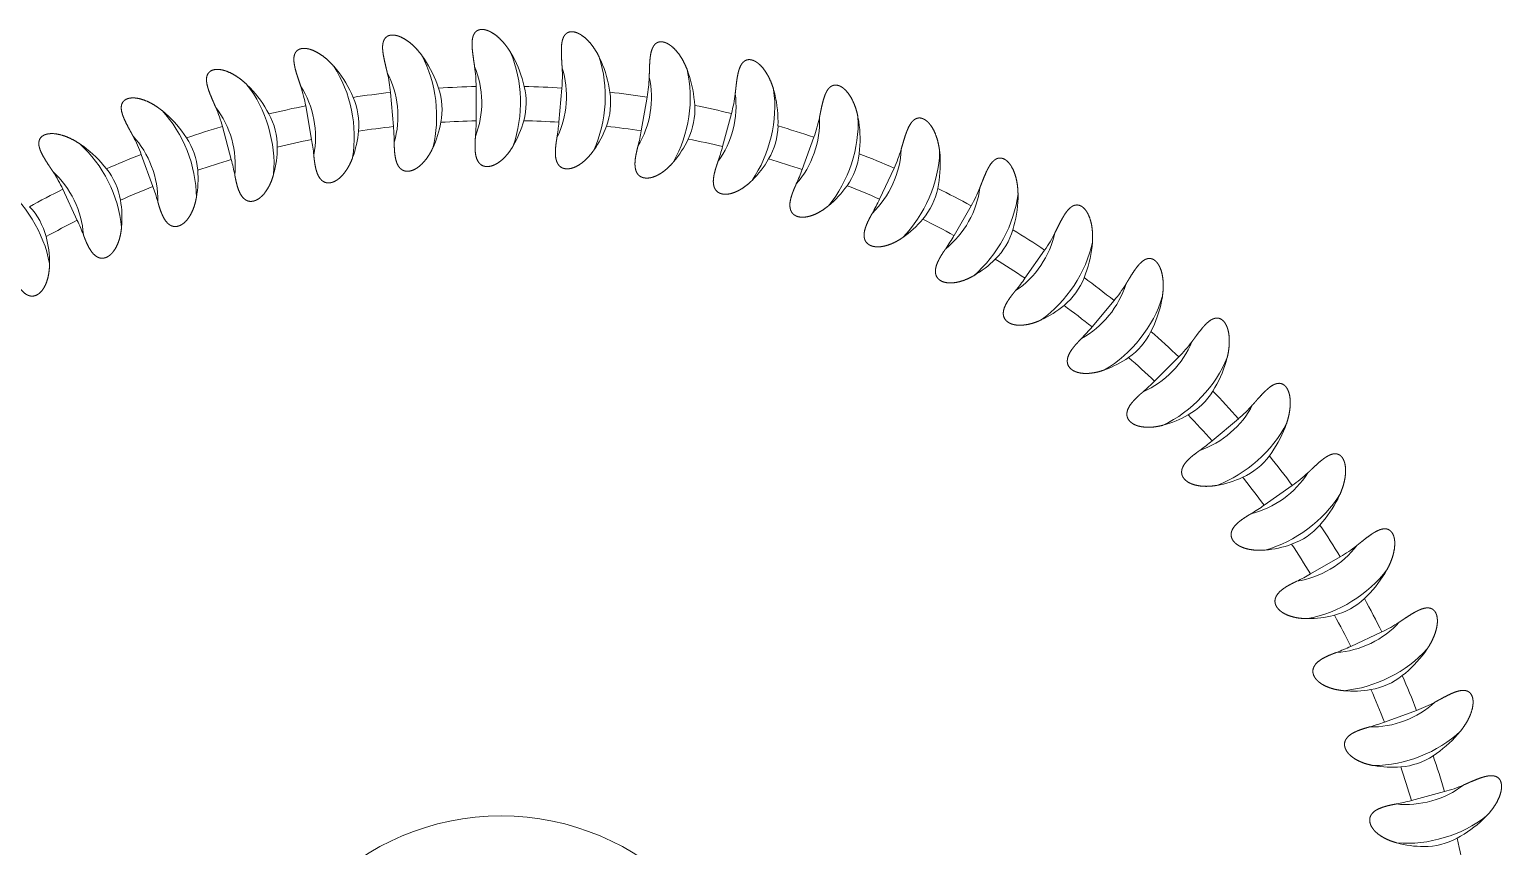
# Model space of a CAD drawing. Extents: x 89 to 469, y -40 to 440.
# Drawn here: x 425.1 to 468.09, y 223.29 to 247.13 of the extents above; entities that cross this region are included whole.
import ezdxf

# ---------------------------------------------------------------- set-up
doc = ezdxf.new("R2010")
doc.units = 0
doc.header["$LTSCALE"] = 7
doc.header["$MEASUREMENT"] = 0
doc.layers.add('8', color=252, linetype='CONTINUOUS', lineweight=15)

msp = doc.modelspace()

# ---------------------------------------------------------------- linework, layer by layer
at = {"layer": '8', "ltscale": 0.003192}
for p, q in [((436.562, 246.373), (436.635, 246.268)), ((439.152, 246.462), (439.216, 246.351)), ((441.74, 246.324), (441.794, 246.209)), ((433.989, 246.058), (434.071, 245.961)), ((444.306, 245.962), (444.35, 245.842)), ((431.454, 245.521), (431.544, 245.431)), ((446.831, 245.378), (446.864, 245.254)), ((428.975, 244.765), (429.073, 244.683)), ((449.295, 244.576), (449.317, 244.45)), ((426.572, 243.796), (426.677, 243.722)), ((451.68, 243.561), (451.691, 243.434)), ((453.967, 242.343), (453.967, 242.216)), ((456.14, 240.931), (456.129, 240.804)), ((458.181, 239.334), (458.159, 239.208)), ((460.075, 237.565), (460.042, 237.442)), ((461.808, 235.638), (461.765, 235.518)), ((463.367, 233.568), (463.313, 233.452)), ((464.739, 231.369), (464.675, 231.259)), ((465.914, 229.059), (465.841, 228.955)), ((466.883, 226.656), (466.801, 226.558)), ((467.64, 224.177), (467.549, 224.087))]:
    msp.add_line(p, q, dxfattribs=at)
at = {"layer": '8', "ltscale": 0.025008}
for p, q in [((438.144, 245.469), (438.144, 244.469)), ((435.644, 245.296), (435.731, 244.3)), ((440.649, 245.424), (440.562, 244.427)), ((443.141, 245.16), (442.967, 244.175)), ((433.169, 244.906), (433.342, 243.921)), ((445.6, 244.68), (445.341, 243.714)), ((430.737, 244.302), (430.996, 243.335)), ((448.008, 243.988), (447.666, 243.048)), ((428.367, 243.487), (428.709, 242.547)), ((450.347, 243.088), (449.924, 242.182)), ((426.078, 242.47), (426.5, 241.563)), ((452.598, 241.988), (452.098, 241.122)), ((454.745, 240.696), (454.171, 239.877)), ((456.771, 239.222), (456.128, 238.456)), ((458.661, 237.577), (457.953, 236.869)), ((460.4, 235.773), (459.634, 235.13)), ((461.975, 233.825), (461.156, 233.251)), ((463.375, 231.746), (462.509, 231.246)), ((464.588, 229.554), (463.682, 229.131)), ((465.606, 227.264), (464.666, 226.922)), ((466.42, 224.894), (465.454, 224.635))]:
    msp.add_line(p, q, dxfattribs=at)
at = {"layer": '8', "ltscale": 0.00059705}
msp.add_line((463.206, 230.042), (463.183, 230.036), dxfattribs=at)
at = {"layer": '8'}
msp.add_circle((438.875, 216.757), 7.429, dxfattribs=at)
for centre, radius, start, end in [((436.11, 244.668), 3.533, 13.1259, 28.4507), ((431.305, 243.764), 3.533, 23.1259, 38.4507), ((431.679, 244.95), 3.98, 4.9912, 13.3884), ((433.688, 244.321), 3.533, 18.1259, 33.4507), ((434.164, 245.47), 3.98, 359.9912, 8.3884), ((436.684, 245.771), 3.98, 354.9912, 3.3884), ((438.553, 244.803), 3.533, 8.1259, 23.4507), ((428.98, 243.002), 3.533, 28.1259, 43.4507), ((429.249, 244.215), 3.98, 9.9912, 18.3884), ((438.875, 216.757), 28.722, 91.4591, 93.6519), ((437.599, 245.001), 2.007, 344.6676, 13.5184), ((438.875, 216.757), 28.722, 86.4591, 88.6519), ((439.221, 245.852), 3.98, 349.9912, 358.3884), ((440.999, 244.724), 3.533, 3.1259, 18.4507), ((438.875, 216.757), 28.722, 96.4591, 98.6519), ((432.714, 244.351), 2.007, 354.6635, 23.5216), ((435.143, 244.783), 2.007, 349.6642, 18.5211), ((440.066, 245.005), 2.007, 339.6655, 8.5201), ((438.875, 216.757), 28.722, 81.4591, 83.6519), ((441.756, 245.711), 3.98, 344.9912, 353.3884), ((443.428, 244.433), 3.533, 358.1259, 13.4507), ((426.73, 242.039), 3.533, 33.1259, 48.4507), ((426.893, 243.272), 3.98, 14.9912, 23.3884), ((438.875, 216.757), 28.722, 101.4591, 103.6519), ((430.333, 243.709), 2.007, 359.6638, 28.5219), ((442.524, 244.794), 2.007, 334.6648, 3.5207), ((438.875, 216.757), 28.722, 76.4591, 78.6519), ((438.875, 216.757), 28.722, 106.4591, 108.6519), ((431.709, 244.434), 3.015, 339.784, 354.8733), ((438.875, 216.757), 27.722, 96.5118, 98.6359), ((429.731, 243.775), 6.023, 0.664, 4.9975), ((434.149, 244.953), 3.015, 334.784, 349.8733), ((438.875, 216.757), 27.722, 91.5118, 93.6359), ((432.121, 244.469), 6.023, 355.664, 359.9975), ((436.624, 245.257), 3.015, 329.784, 344.8733), ((438.875, 216.757), 27.722, 86.5118, 88.6359), ((434.562, 244.952), 6.023, 350.664, 354.9975), ((439.117, 245.345), 3.015, 324.784, 339.8733), ((438.875, 216.757), 27.722, 81.5118, 83.6359), ((437.036, 245.221), 6.023, 345.664, 349.9975), ((444.953, 244.369), 2.007, 329.6638, 358.5219), ((438.875, 216.757), 28.722, 71.4591, 73.6519), ((444.268, 245.35), 3.98, 339.9912, 348.3884), ((445.823, 243.931), 3.533, 353.1259, 8.4507), ((424.573, 240.885), 3.533, 38.1259, 53.4507), ((424.627, 242.127), 3.98, 19.9912, 28.3884), ((428.016, 242.862), 2.007, 4.6638, 33.5219), ((438.875, 216.757), 27.722, 101.5118, 103.6359), ((427.411, 242.875), 6.023, 5.664, 9.9975), ((441.608, 245.215), 3.015, 319.784, 334.8733), ((438.875, 216.757), 27.722, 76.5118, 78.6359), ((439.523, 245.273), 6.023, 340.664, 344.9975), ((438.875, 216.757), 28.722, 111.4591, 113.6519), ((438.875, 216.757), 27.722, 106.5118, 108.6359), ((425.178, 241.777), 6.023, 10.664, 14.9975), ((429.324, 243.704), 3.015, 344.784, 359.8733), ((444.078, 244.869), 3.015, 314.784, 329.8733), ((438.875, 216.757), 27.722, 71.5118, 73.6359), ((447.337, 243.734), 2.007, 324.6638, 353.5219), ((438.875, 216.757), 28.722, 66.4591, 68.6519), ((446.74, 244.771), 3.98, 334.9912, 343.3884), ((448.165, 243.222), 3.533, 348.1259, 3.4507), ((422.47, 240.789), 3.98, 24.9912, 33.3884), ((425.782, 241.816), 2.007, 9.6638, 38.5219), ((427.012, 242.769), 3.015, 349.784, 4.8733), ((442.006, 245.108), 6.023, 335.664, 339.9975), ((438.875, 216.757), 28.722, 116.4591, 118.6519), ((438.875, 216.757), 27.722, 111.5118, 113.6359), ((423.05, 240.488), 6.023, 15.664, 19.9975), ((446.508, 244.308), 3.015, 309.784, 324.8733), ((438.875, 216.757), 27.722, 66.5118, 68.6359), ((449.656, 242.894), 2.007, 319.6638, 348.5219), ((438.875, 216.757), 28.722, 61.4591, 63.6519), ((449.151, 243.979), 3.98, 329.9912, 338.3884), ((424.79, 241.636), 3.015, 354.784, 9.8733), ((444.465, 244.727), 6.023, 330.664, 334.9975), ((450.436, 242.311), 3.533, 343.1259, 358.4507), ((423.648, 240.58), 2.007, 14.6638, 43.5219), ((438.875, 216.757), 27.722, 116.5118, 118.6359), ((421.042, 239.018), 6.023, 20.664, 24.9975), ((448.88, 243.538), 3.015, 304.784, 319.8733), ((438.875, 216.757), 27.722, 61.5118, 63.6359), ((451.893, 241.855), 2.007, 314.6638, 343.5219), ((438.875, 216.757), 28.722, 56.4591, 58.6519), ((451.485, 242.979), 3.98, 324.9912, 333.3884), ((422.675, 240.314), 3.015, 359.784, 14.8733), ((446.882, 244.133), 6.023, 325.664, 329.9975), ((452.62, 241.206), 3.533, 338.1259, 353.4507), ((451.176, 242.564), 3.015, 299.784, 314.8733), ((438.875, 216.757), 27.722, 56.5118, 58.6359), ((449.237, 243.331), 6.023, 320.664, 324.9975), ((454.031, 240.625), 2.007, 309.6638, 338.5219), ((438.875, 216.757), 28.722, 51.4591, 53.6519), ((453.722, 241.781), 3.98, 319.9912, 328.3884), ((453.379, 241.394), 3.015, 294.784, 309.8733), ((438.875, 216.757), 27.722, 51.5118, 53.6359), ((454.698, 239.915), 3.533, 333.1259, 348.4507), ((451.514, 242.327), 6.023, 315.664, 319.9975), ((456.053, 239.213), 2.007, 304.6638, 333.5219), ((438.875, 216.757), 28.722, 46.4591, 48.6519), ((455.847, 240.391), 3.98, 314.9912, 323.3884), ((455.471, 240.036), 3.015, 289.784, 304.8733), ((438.875, 216.757), 27.722, 46.5118, 48.6359), ((456.656, 238.448), 3.533, 328.1259, 343.4507), ((453.695, 241.128), 6.023, 310.664, 314.9975), ((457.945, 237.63), 2.007, 299.6638, 328.5219), ((438.875, 216.757), 28.722, 41.4591, 43.6519), ((457.842, 238.822), 3.98, 309.9912, 318.3884), ((457.437, 238.501), 3.015, 284.784, 299.8733), ((438.875, 216.757), 27.722, 41.5118, 43.6359), ((455.762, 239.744), 6.023, 305.664, 309.9975), ((458.479, 236.816), 3.533, 323.1259, 338.4507), ((459.692, 235.889), 2.007, 294.6638, 323.5219), ((438.875, 216.757), 28.722, 36.4591, 38.6519), ((459.261, 236.801), 3.015, 279.784, 294.8733), ((438.875, 216.757), 27.722, 36.5118, 38.6359), ((459.693, 237.085), 3.98, 304.9912, 313.3884), ((460.153, 235.031), 3.533, 318.1259, 333.4507), ((457.702, 238.185), 6.023, 300.664, 304.9975), ((461.28, 234.002), 2.007, 289.6638, 318.5219), ((438.875, 216.757), 28.722, 31.4591, 33.6519), ((460.931, 234.948), 3.015, 274.784, 289.8733), ((438.875, 216.757), 27.722, 31.5118, 33.6359), ((461.386, 235.193), 3.98, 299.9912, 308.3884), ((459.498, 236.462), 6.023, 295.664, 299.9975), ((461.665, 233.107), 3.533, 313.1259, 328.4507), ((462.698, 231.983), 2.007, 284.6638, 313.5219), ((438.875, 216.757), 28.722, 26.4591, 28.6519), ((462.432, 232.954), 3.013, 269.78, 284.426), ((438.875, 216.757), 27.722, 26.5118, 28.6359), ((462.907, 233.161), 3.98, 294.9912, 303.3884), ((461.137, 234.59), 6.023, 290.664, 294.9975), ((463.003, 231.058), 3.533, 308.1259, 323.4507), ((463.935, 229.849), 2.007, 279.6638, 308.5219), ((438.875, 216.757), 28.722, 21.4591, 23.6519), ((463.754, 230.841), 3.015, 264.784, 279.8733), ((438.875, 216.757), 27.722, 21.5118, 23.6359), ((464.245, 231.004), 3.98, 289.9912, 298.3884), ((462.606, 232.582), 6.023, 285.664, 289.9975), ((464.158, 228.901), 3.533, 303.1259, 318.4507), ((464.98, 227.615), 2.007, 274.6638, 303.5219), ((438.875, 216.757), 28.722, 16.4591, 18.6519), ((464.887, 228.619), 3.015, 259.784, 274.8733), ((438.875, 216.757), 27.722, 16.5118, 18.6359), ((465.39, 228.739), 3.98, 284.9912, 293.3884), ((463.895, 230.453), 6.023, 280.664, 284.9975), ((465.12, 226.651), 3.533, 298.1259, 313.4507), ((465.827, 225.299), 2.007, 269.6638, 298.5219), ((438.875, 216.757), 28.722, 11.4591, 13.6519), ((465.822, 226.307), 3.015, 254.784, 269.8733)]:
    msp.add_arc(centre, radius, start, end, dxfattribs=at)
at = {"layer": '8', "extrusion": (0, 0, -1)}
for centre, major_axis, start_param, end_param in [((434.994, 244.77), (-0.245, 2.804), 1.025464, 2.035404), ((437.45, 245.002), (0, 2.815), 1.025464, 2.035404), ((439.917, 245.018), (0.245, 2.804), 1.025464, 2.035404), ((432.567, 244.325), (-0.489, 2.772), 1.025464, 2.035404), ((434.43, 244.721), (-0.176, 2.007), 1.023289, 2.0831), ((436.884, 245.002), (0, 2.015), 1.023289, 2.0831), ((439.354, 245.068), (0.176, 2.007), 1.023289, 2.0831), ((442.376, 244.82), (0.489, 2.772), 1.025464, 2.035404), ((430.188, 243.67), (-0.729, 2.719), 1.025464, 2.035404), ((432.01, 244.227), (-0.35, 1.984), 1.023289, 2.0831), ((441.819, 244.918), (0.35, 1.984), 1.023289, 2.0831), ((444.263, 244.554), (0.522, 1.946), 1.023289, 2.0831), ((444.809, 244.408), (0.729, 2.719), 1.025464, 2.035404), ((427.876, 242.811), (-0.963, 2.645), 1.025464, 2.035404), ((429.642, 243.524), (-0.522, 1.946), 1.023289, 2.0831), ((447.196, 243.785), (0.963, 2.645), 1.025464, 2.035404), ((446.665, 243.979), (0.689, 1.893), 1.023289, 2.0831), ((425.647, 241.753), (-1.19, 2.551), 1.025464, 2.035404), ((427.344, 242.617), (-0.689, 1.893), 1.023289, 2.0831), ((449.008, 243.196), (0.852, 1.826), 1.023289, 2.0831), ((449.52, 242.957), (1.19, 2.551), 1.025464, 2.035404), ((425.134, 241.514), (-0.852, 1.826), 1.023289, 2.0831), ((423.518, 240.505), (-1.408, 2.438), 1.025464, 2.035404), ((451.274, 242.213), (1.008, 1.745), 1.023289, 2.0831), ((451.763, 241.93), (1.408, 2.438), 1.025464, 2.035404), ((453.445, 241.035), (1.156, 1.651), 1.023289, 2.0831), ((453.908, 240.711), (1.615, 2.306), 1.025464, 2.035404), ((455.506, 239.673), (1.295, 1.544), 1.023289, 2.0831), ((455.939, 239.309), (1.809, 2.156), 1.025464, 2.035404), ((457.44, 238.136), (1.425, 1.425), 1.023289, 2.0831), ((457.84, 237.736), (1.991, 1.991), 1.025464, 2.035404), ((459.232, 236.437), (1.544, 1.295), 1.023289, 2.0831), ((459.596, 236.004), (2.156, 1.809), 1.025464, 2.035404), ((460.87, 234.588), (1.651, 1.156), 1.023289, 2.0831), ((461.195, 234.124), (2.306, 1.615), 1.025464, 2.035404), ((462.341, 232.603), (1.745, 1.008), 1.023289, 2.0831), ((462.623, 232.113), (2.438, 1.408), 1.025464, 2.035404), ((463.632, 230.497), (1.826, 0.852), 1.023289, 2.0831), ((463.871, 229.985), (2.551, 1.19), 1.025464, 2.035404), ((464.736, 228.287), (1.893, 0.689), 1.023289, 2.0831), ((464.929, 227.756), (2.645, 0.963), 1.025464, 2.035404), ((465.642, 225.99), (1.946, 0.522), 1.023289, 2.0831), ((465.789, 225.443), (2.719, 0.729), 1.025464, 2.035404)]:
    msp.add_ellipse(centre, major_axis=major_axis, ratio=0.707107, start_param=start_param, end_param=end_param, dxfattribs=at)
at = {"layer": '8'}
for points, knots in [([(436.562, 246.373), (436.472, 246.496), (436.373, 246.611), (436.265, 246.715), (436.124, 246.826), (435.966, 246.904), (435.943, 246.914), (435.897, 246.933), (435.849, 246.948), (435.824, 246.955), (435.778, 246.965), (435.731, 246.97), (435.709, 246.971), (435.651, 246.969), (435.594, 246.956), (435.562, 246.942), (435.516, 246.911), (435.481, 246.869), (435.47, 246.853), (435.446, 246.81), (435.431, 246.762), (435.424, 246.733), (435.407, 246.616), (435.417, 246.494), (435.43, 246.406), (435.462, 246.245), (435.499, 246.085), (435.517, 246.014), (435.534, 245.943), (435.551, 245.872)], [0, 0, 0, 0, 0, 0, 1.224166, 1.224166, 1.224166, 1.428529, 1.428529, 1.428529, 1.632892, 1.632892, 1.632892, 1.814103, 1.814103, 1.814103, 2.110773, 2.110773, 2.110773, 2.285329, 2.285329, 2.285329, 2.546745, 2.546745, 2.546745, 3.333648, 3.333648, 3.333648, 3.970726, 3.970726, 3.970726, 3.970726, 3.970726, 3.970726]), ([(439.152, 246.462), (439.073, 246.592), (438.984, 246.715), (438.886, 246.828), (438.755, 246.951), (438.605, 247.042), (438.583, 247.055), (438.538, 247.078), (438.492, 247.097), (438.468, 247.106), (438.423, 247.12), (438.376, 247.129), (438.354, 247.132), (438.296, 247.135), (438.239, 247.127), (438.205, 247.116), (438.157, 247.089), (438.118, 247.051), (438.106, 247.035), (438.078, 246.994), (438.059, 246.948), (438.05, 246.92), (438.023, 246.804), (438.022, 246.682), (438.028, 246.594), (438.045, 246.43), (438.068, 246.268), (438.079, 246.195), (438.09, 246.123), (438.101, 246.05)], [0, 0, 0, 0, 0, 0, 1.224166, 1.224166, 1.224166, 1.428529, 1.428529, 1.428529, 1.632892, 1.632892, 1.632892, 1.814103, 1.814103, 1.814103, 2.110773, 2.110773, 2.110773, 2.285329, 2.285329, 2.285329, 2.546745, 2.546745, 2.546745, 3.333648, 3.333648, 3.333648, 3.970726, 3.970726, 3.970726, 3.970726, 3.970726, 3.970726]), ([(441.74, 246.324), (441.673, 246.461), (441.595, 246.592), (441.507, 246.713), (441.387, 246.847), (441.245, 246.951), (441.225, 246.965), (441.182, 246.992), (441.137, 247.015), (441.115, 247.026), (441.071, 247.044), (441.025, 247.057), (441.004, 247.061), (440.946, 247.07), (440.888, 247.066), (440.854, 247.059), (440.803, 247.036), (440.762, 247.001), (440.748, 246.987), (440.717, 246.948), (440.694, 246.904), (440.682, 246.877), (440.645, 246.764), (440.634, 246.642), (440.631, 246.554), (440.634, 246.39), (440.643, 246.226), (440.648, 246.152), (440.653, 246.079), (440.657, 246.006)], [0, 0, 0, 0, 0, 0, 1.224166, 1.224166, 1.224166, 1.428529, 1.428529, 1.428529, 1.632892, 1.632892, 1.632892, 1.814103, 1.814103, 1.814103, 2.110773, 2.110773, 2.110773, 2.285329, 2.285329, 2.285329, 2.546745, 2.546745, 2.546745, 3.333648, 3.333648, 3.333648, 3.970726, 3.970726, 3.970726, 3.970726, 3.970726, 3.970726]), ([(444.306, 245.962), (444.251, 246.104), (444.185, 246.241), (444.108, 246.37), (444, 246.513), (443.868, 246.629), (443.848, 246.645), (443.808, 246.676), (443.766, 246.703), (443.744, 246.716), (443.702, 246.737), (443.658, 246.754), (443.637, 246.761), (443.58, 246.774), (443.522, 246.776), (443.487, 246.771), (443.435, 246.753), (443.39, 246.722), (443.375, 246.709), (443.341, 246.673), (443.314, 246.631), (443.301, 246.605), (443.253, 246.496), (443.232, 246.375), (443.222, 246.288), (443.21, 246.124), (443.205, 245.959), (443.203, 245.886), (443.202, 245.813), (443.2, 245.74)], [0, 0, 0, 0, 0, 0, 1.224166, 1.224166, 1.224166, 1.428529, 1.428529, 1.428529, 1.632892, 1.632892, 1.632892, 1.814103, 1.814103, 1.814103, 2.110773, 2.110773, 2.110773, 2.285329, 2.285329, 2.285329, 2.546745, 2.546745, 2.546745, 3.333648, 3.333648, 3.333648, 3.970726, 3.970726, 3.970726, 3.970726, 3.970726, 3.970726]), ([(433.989, 246.058), (433.889, 246.173), (433.78, 246.279), (433.664, 246.373), (433.514, 246.472), (433.35, 246.535), (433.326, 246.544), (433.278, 246.559), (433.229, 246.57), (433.204, 246.574), (433.157, 246.58), (433.11, 246.581), (433.088, 246.58), (433.03, 246.573), (432.975, 246.555), (432.943, 246.538), (432.9, 246.503), (432.869, 246.459), (432.86, 246.442), (432.84, 246.396), (432.829, 246.348), (432.825, 246.318), (432.818, 246.2), (432.839, 246.079), (432.859, 245.993), (432.904, 245.835), (432.956, 245.679), (432.979, 245.61), (433.003, 245.54), (433.026, 245.471)], [0, 0, 0, 0, 0, 0, 1.224166, 1.224166, 1.224166, 1.428529, 1.428529, 1.428529, 1.632892, 1.632892, 1.632892, 1.814103, 1.814103, 1.814103, 2.110773, 2.110773, 2.110773, 2.285329, 2.285329, 2.285329, 2.546745, 2.546745, 2.546745, 3.333648, 3.333648, 3.333648, 3.970726, 3.970726, 3.970726, 3.970726, 3.970726, 3.970726]), ([(431.454, 245.521), (431.344, 245.627), (431.227, 245.723), (431.102, 245.807), (430.945, 245.891), (430.775, 245.941), (430.751, 245.947), (430.702, 245.958), (430.652, 245.964), (430.627, 245.967), (430.579, 245.968), (430.532, 245.965), (430.51, 245.962), (430.453, 245.95), (430.4, 245.927), (430.37, 245.908), (430.331, 245.869), (430.304, 245.823), (430.295, 245.804), (430.279, 245.758), (430.273, 245.708), (430.271, 245.679), (430.275, 245.56), (430.306, 245.442), (430.334, 245.358), (430.393, 245.204), (430.458, 245.053), (430.487, 244.986), (430.517, 244.919), (430.546, 244.852)], [0, 0, 0, 0, 0, 0, 1.224166, 1.224166, 1.224166, 1.428529, 1.428529, 1.428529, 1.632892, 1.632892, 1.632892, 1.814103, 1.814103, 1.814103, 2.110773, 2.110773, 2.110773, 2.285329, 2.285329, 2.285329, 2.546745, 2.546745, 2.546745, 3.333648, 3.333648, 3.333648, 3.970726, 3.970726, 3.970726, 3.970726, 3.970726, 3.970726]), ([(446.831, 245.378), (446.788, 245.524), (446.734, 245.666), (446.669, 245.801), (446.574, 245.953), (446.453, 246.08), (446.434, 246.098), (446.397, 246.132), (446.357, 246.163), (446.337, 246.177), (446.297, 246.202), (446.254, 246.223), (446.234, 246.231), (446.179, 246.25), (446.121, 246.256), (446.085, 246.255), (446.032, 246.241), (445.985, 246.214), (445.969, 246.203), (445.932, 246.17), (445.901, 246.131), (445.885, 246.106), (445.829, 246.001), (445.797, 245.883), (445.779, 245.796), (445.753, 245.634), (445.734, 245.471), (445.726, 245.398), (445.718, 245.325), (445.709, 245.253)], [0, 0, 0, 0, 0, 0, 1.224166, 1.224166, 1.224166, 1.428529, 1.428529, 1.428529, 1.632892, 1.632892, 1.632892, 1.814103, 1.814103, 1.814103, 2.110773, 2.110773, 2.110773, 2.285329, 2.285329, 2.285329, 2.546745, 2.546745, 2.546745, 3.333648, 3.333648, 3.333648, 3.970726, 3.970726, 3.970726, 3.970726, 3.970726, 3.970726]), ([(449.295, 244.576), (449.265, 244.725), (449.224, 244.871), (449.171, 245.011), (449.09, 245.171), (448.979, 245.308), (448.963, 245.328), (448.929, 245.365), (448.892, 245.399), (448.873, 245.415), (448.835, 245.444), (448.794, 245.468), (448.775, 245.478), (448.721, 245.501), (448.664, 245.513), (448.629, 245.514), (448.574, 245.505), (448.525, 245.482), (448.508, 245.472), (448.468, 245.443), (448.434, 245.406), (448.416, 245.383), (448.351, 245.283), (448.309, 245.169), (448.284, 245.084), (448.244, 244.925), (448.21, 244.764), (448.196, 244.692), (448.181, 244.62), (448.167, 244.549)], [0, 0, 0, 0, 0, 0, 1.224166, 1.224166, 1.224166, 1.428529, 1.428529, 1.428529, 1.632892, 1.632892, 1.632892, 1.814103, 1.814103, 1.814103, 2.110773, 2.110773, 2.110773, 2.285329, 2.285329, 2.285329, 2.546745, 2.546745, 2.546745, 3.333648, 3.333648, 3.333648, 3.970726, 3.970726, 3.970726, 3.970726, 3.970726, 3.970726]), ([(428.975, 244.765), (428.857, 244.86), (428.731, 244.946), (428.6, 245.019), (428.435, 245.089), (428.263, 245.124), (428.238, 245.128), (428.188, 245.134), (428.137, 245.136), (428.112, 245.136), (428.065, 245.134), (428.018, 245.127), (427.997, 245.122), (427.941, 245.105), (427.89, 245.078), (427.862, 245.056), (427.826, 245.014), (427.803, 244.965), (427.796, 244.946), (427.785, 244.898), (427.782, 244.848), (427.783, 244.819), (427.797, 244.701), (427.839, 244.586), (427.874, 244.505), (427.946, 244.357), (428.023, 244.212), (428.059, 244.148), (428.094, 244.083), (428.129, 244.019)], [0, 0, 0, 0, 0, 0, 1.224166, 1.224166, 1.224166, 1.428529, 1.428529, 1.428529, 1.632892, 1.632892, 1.632892, 1.814103, 1.814103, 1.814103, 2.110773, 2.110773, 2.110773, 2.285329, 2.285329, 2.285329, 2.546745, 2.546745, 2.546745, 3.333648, 3.333648, 3.333648, 3.970726, 3.970726, 3.970726, 3.970726, 3.970726, 3.970726]), ([(451.68, 243.561), (451.663, 243.713), (451.635, 243.862), (451.594, 244.006), (451.527, 244.173), (451.429, 244.319), (451.415, 244.34), (451.384, 244.379), (451.35, 244.417), (451.332, 244.434), (451.297, 244.466), (451.259, 244.494), (451.24, 244.506), (451.189, 244.533), (451.133, 244.55), (451.098, 244.554), (451.043, 244.551), (450.992, 244.532), (450.974, 244.523), (450.932, 244.498), (450.895, 244.464), (450.875, 244.442), (450.801, 244.349), (450.749, 244.238), (450.717, 244.156), (450.663, 244.001), (450.616, 243.844), (450.595, 243.773), (450.574, 243.703), (450.554, 243.633)], [0, 0, 0, 0, 0, 0, 1.224166, 1.224166, 1.224166, 1.428529, 1.428529, 1.428529, 1.632892, 1.632892, 1.632892, 1.814103, 1.814103, 1.814103, 2.110773, 2.110773, 2.110773, 2.285329, 2.285329, 2.285329, 2.546745, 2.546745, 2.546745, 3.333648, 3.333648, 3.333648, 3.970726, 3.970726, 3.970726, 3.970726, 3.970726, 3.970726]), ([(426.572, 243.796), (426.446, 243.88), (426.313, 243.955), (426.176, 244.016), (426.006, 244.072), (425.831, 244.091), (425.806, 244.093), (425.755, 244.095), (425.705, 244.093), (425.68, 244.09), (425.633, 244.084), (425.587, 244.072), (425.566, 244.066), (425.512, 244.044), (425.464, 244.012), (425.437, 243.988), (425.405, 243.943), (425.387, 243.893), (425.382, 243.873), (425.374, 243.824), (425.376, 243.775), (425.38, 243.745), (425.404, 243.629), (425.455, 243.518), (425.497, 243.44), (425.582, 243.299), (425.672, 243.162), (425.713, 243.101), (425.753, 243.04), (425.793, 242.979)], [0, 0, 0, 0, 0, 0, 1.224166, 1.224166, 1.224166, 1.428529, 1.428529, 1.428529, 1.632892, 1.632892, 1.632892, 1.814103, 1.814103, 1.814103, 2.110773, 2.110773, 2.110773, 2.285329, 2.285329, 2.285329, 2.546745, 2.546745, 2.546745, 3.333648, 3.333648, 3.333648, 3.970726, 3.970726, 3.970726, 3.970726, 3.970726, 3.970726]), ([(435.985, 243.037), (435.941, 243.063), (435.903, 243.1), (435.873, 243.144), (435.809, 243.269), (435.779, 243.409), (435.768, 243.497), (435.759, 243.62), (435.755, 243.742), (435.754, 243.776), (435.754, 243.811), (435.754, 243.845)], [0, 0, 0, 0, 0, 0, 0.451532, 0.451532, 0.451532, 1.206202, 1.206202, 1.206202, 1.504001, 1.504001, 1.504001, 1.504001, 1.504001, 1.504001]), ([(438.286, 243.188), (438.245, 243.219), (438.21, 243.258), (438.184, 243.305), (438.131, 243.435), (438.114, 243.578), (438.111, 243.666), (438.112, 243.789), (438.119, 243.911), (438.121, 243.945), (438.124, 243.98), (438.126, 244.014)], [0, 0, 0, 0, 0, 0, 0.451532, 0.451532, 0.451532, 1.206202, 1.206202, 1.206202, 1.504001, 1.504001, 1.504001, 1.504001, 1.504001, 1.504001]), ([(438.704, 243.194), (438.824, 243.255), (438.933, 243.344), (439.028, 243.444), (439.123, 243.567), (439.205, 243.699), (439.214, 243.713), (439.222, 243.727), (439.23, 243.74)], [0, 0, 0, 0, 0, 0, 1.126944, 1.126944, 1.126944, 1.254184, 1.254184, 1.254184, 1.254184, 1.254184, 1.254184]), ([(440.592, 243.139), (440.554, 243.173), (440.523, 243.216), (440.5, 243.264), (440.459, 243.399), (440.455, 243.542), (440.459, 243.63), (440.471, 243.753), (440.489, 243.873), (440.494, 243.907), (440.499, 243.941), (440.505, 243.975)], [0, 0, 0, 0, 0, 0, 0.451532, 0.451532, 0.451532, 1.206202, 1.206202, 1.206202, 1.504001, 1.504001, 1.504001, 1.504001, 1.504001, 1.504001]), ([(442.885, 242.889), (442.85, 242.926), (442.822, 242.971), (442.804, 243.022), (442.775, 243.159), (442.783, 243.302), (442.795, 243.39), (442.818, 243.511), (442.846, 243.63), (442.854, 243.663), (442.862, 243.696), (442.871, 243.73)], [0, 0, 0, 0, 0, 0, 0.451532, 0.451532, 0.451532, 1.206202, 1.206202, 1.206202, 1.504001, 1.504001, 1.504001, 1.504001, 1.504001, 1.504001]), ([(433.705, 242.685), (433.659, 242.707), (433.618, 242.74), (433.584, 242.782), (433.51, 242.901), (433.468, 243.038), (433.45, 243.125), (433.43, 243.246), (433.415, 243.367), (433.411, 243.401), (433.408, 243.436), (433.405, 243.47)], [0, 0, 0, 0, 0, 0, 0.451532, 0.451532, 0.451532, 1.206202, 1.206202, 1.206202, 1.504001, 1.504001, 1.504001, 1.504001, 1.504001, 1.504001]), ([(434.115, 242.763), (434.223, 242.844), (434.315, 242.95), (434.391, 243.065), (434.463, 243.203), (434.522, 243.347), (434.527, 243.362), (434.533, 243.377), (434.539, 243.392)], [0, 0, 0, 0, 0, 0, 1.126944, 1.126944, 1.126944, 1.254184, 1.254184, 1.254184, 1.254184, 1.254184, 1.254184]), ([(436.4, 243.079), (436.515, 243.15), (436.615, 243.248), (436.701, 243.356), (436.785, 243.487), (436.856, 243.626), (436.863, 243.64), (436.87, 243.654), (436.876, 243.668)], [0, 0, 0, 0, 0, 0, 1.126944, 1.126944, 1.126944, 1.254184, 1.254184, 1.254184, 1.254184, 1.254184, 1.254184]), ([(441.009, 243.109), (441.134, 243.159), (441.25, 243.238), (441.353, 243.329), (441.459, 243.444), (441.552, 243.568), (441.562, 243.581), (441.571, 243.594), (441.58, 243.607)], [0, 0, 0, 0, 0, 0, 1.126944, 1.126944, 1.126944, 1.254184, 1.254184, 1.254184, 1.254184, 1.254184, 1.254184]), ([(453.967, 242.343), (453.964, 242.496), (453.949, 242.647), (453.92, 242.794), (453.869, 242.965), (453.784, 243.12), (453.771, 243.142), (453.744, 243.184), (453.713, 243.224), (453.697, 243.243), (453.665, 243.278), (453.629, 243.309), (453.612, 243.323), (453.563, 243.354), (453.509, 243.376), (453.474, 243.383), (453.419, 243.384), (453.367, 243.37), (453.348, 243.363), (453.304, 243.341), (453.264, 243.311), (453.242, 243.291), (453.161, 243.205), (453.099, 243.099), (453.06, 243.02), (452.993, 242.87), (452.932, 242.717), (452.905, 242.649), (452.879, 242.581), (452.852, 242.513)], [0, 0, 0, 0, 0, 0, 1.224166, 1.224166, 1.224166, 1.428529, 1.428529, 1.428529, 1.632892, 1.632892, 1.632892, 1.814103, 1.814103, 1.814103, 2.110773, 2.110773, 2.110773, 2.285329, 2.285329, 2.285329, 2.546745, 2.546745, 2.546745, 3.333648, 3.333648, 3.333648, 3.970726, 3.970726, 3.970726, 3.970726, 3.970726, 3.970726]), ([(431.465, 242.135), (431.418, 242.154), (431.374, 242.183), (431.336, 242.222), (431.252, 242.334), (431.198, 242.467), (431.172, 242.552), (431.142, 242.671), (431.117, 242.79), (431.11, 242.824), (431.103, 242.858), (431.097, 242.891)], [0, 0, 0, 0, 0, 0, 0.451532, 0.451532, 0.451532, 1.206202, 1.206202, 1.206202, 1.504001, 1.504001, 1.504001, 1.504001, 1.504001, 1.504001]), ([(431.867, 242.249), (431.967, 242.339), (432.049, 242.453), (432.115, 242.574), (432.175, 242.718), (432.221, 242.867), (432.225, 242.882), (432.229, 242.897), (432.234, 242.913)], [0, 0, 0, 0, 0, 0, 1.126944, 1.126944, 1.126944, 1.254184, 1.254184, 1.254184, 1.254184, 1.254184, 1.254184]), ([(435.985, 243.037), (436.065, 242.988), (436.144, 242.986), (436.212, 242.992), (436.296, 243.02), (436.377, 243.065), (436.384, 243.069), (436.392, 243.074), (436.4, 243.079)], [0, 0, 0, 0, 0, 0, 1.88105, 1.88105, 1.88105, 2.084613, 2.084613, 2.084613, 2.084613, 2.084613, 2.084613]), ([(438.286, 243.188), (438.362, 243.133), (438.441, 243.124), (438.509, 243.125), (438.594, 243.145), (438.679, 243.182), (438.687, 243.186), (438.696, 243.19), (438.704, 243.194)], [0, 0, 0, 0, 0, 0, 1.88105, 1.88105, 1.88105, 2.084613, 2.084613, 2.084613, 2.084613, 2.084613, 2.084613]), ([(440.592, 243.139), (440.663, 243.077), (440.74, 243.062), (440.809, 243.056), (440.895, 243.069), (440.983, 243.099), (440.991, 243.102), (441, 243.105), (441.009, 243.109)], [0, 0, 0, 0, 0, 0, 1.88105, 1.88105, 1.88105, 2.084613, 2.084613, 2.084613, 2.084613, 2.084613, 2.084613]), ([(442.885, 242.889), (442.95, 242.821), (443.026, 242.799), (443.093, 242.787), (443.181, 242.793), (443.271, 242.815), (443.28, 242.817), (443.288, 242.82), (443.297, 242.822)], [0, 0, 0, 0, 0, 0, 1.88105, 1.88105, 1.88105, 2.084613, 2.084613, 2.084613, 2.084613, 2.084613, 2.084613]), ([(443.297, 242.822), (443.426, 242.861), (443.549, 242.93), (443.66, 243.012), (443.775, 243.117), (443.879, 243.233), (443.889, 243.245), (443.9, 243.257), (443.91, 243.269)], [0, 0, 0, 0, 0, 0, 1.126944, 1.126944, 1.126944, 1.254184, 1.254184, 1.254184, 1.254184, 1.254184, 1.254184]), ([(445.147, 242.44), (445.115, 242.48), (445.092, 242.527), (445.079, 242.579), (445.061, 242.719), (445.082, 242.861), (445.102, 242.947), (445.135, 243.065), (445.173, 243.181), (445.184, 243.214), (445.195, 243.246), (445.207, 243.279)], [0, 0, 0, 0, 0, 0, 0.451532, 0.451532, 0.451532, 1.206202, 1.206202, 1.206202, 1.504001, 1.504001, 1.504001, 1.504001, 1.504001, 1.504001]), ([(433.705, 242.685), (433.789, 242.643), (433.868, 242.648), (433.936, 242.66), (434.016, 242.695), (434.093, 242.747), (434.101, 242.752), (434.108, 242.758), (434.115, 242.763)], [0, 0, 0, 0, 0, 0, 1.88105, 1.88105, 1.88105, 2.084613, 2.084613, 2.084613, 2.084613, 2.084613, 2.084613]), ([(445.147, 242.44), (445.206, 242.367), (445.28, 242.338), (445.346, 242.321), (445.434, 242.318), (445.525, 242.333), (445.534, 242.334), (445.543, 242.336), (445.552, 242.338)], [0, 0, 0, 0, 0, 0, 1.88105, 1.88105, 1.88105, 2.084613, 2.084613, 2.084613, 2.084613, 2.084613, 2.084613]), ([(445.552, 242.338), (445.684, 242.365), (445.812, 242.423), (445.93, 242.495), (446.053, 242.589), (446.167, 242.696), (446.179, 242.707), (446.19, 242.718), (446.201, 242.729)], [0, 0, 0, 0, 0, 0, 1.126944, 1.126944, 1.126944, 1.254184, 1.254184, 1.254184, 1.254184, 1.254184, 1.254184]), ([(447.362, 241.796), (447.334, 241.838), (447.315, 241.888), (447.306, 241.94), (447.301, 242.081), (447.333, 242.22), (447.361, 242.305), (447.404, 242.42), (447.452, 242.532), (447.466, 242.563), (447.48, 242.595), (447.494, 242.626)], [0, 0, 0, 0, 0, 0, 0.451532, 0.451532, 0.451532, 1.206202, 1.206202, 1.206202, 1.504001, 1.504001, 1.504001, 1.504001, 1.504001, 1.504001]), ([(429.282, 241.393), (429.232, 241.407), (429.186, 241.433), (429.145, 241.468), (429.051, 241.572), (428.987, 241.7), (428.953, 241.782), (428.913, 241.898), (428.877, 242.015), (428.868, 242.048), (428.858, 242.081), (428.849, 242.114)], [0, 0, 0, 0, 0, 0, 0.451532, 0.451532, 0.451532, 1.206202, 1.206202, 1.206202, 1.504001, 1.504001, 1.504001, 1.504001, 1.504001, 1.504001]), ([(429.672, 241.541), (429.764, 241.64), (429.836, 241.76), (429.891, 241.887), (429.938, 242.035), (429.97, 242.188), (429.973, 242.203), (429.976, 242.219), (429.979, 242.234)], [0, 0, 0, 0, 0, 0, 1.126944, 1.126944, 1.126944, 1.254184, 1.254184, 1.254184, 1.254184, 1.254184, 1.254184]), ([(431.465, 242.135), (431.553, 242.101), (431.631, 242.114), (431.697, 242.131), (431.774, 242.173), (431.846, 242.231), (431.853, 242.237), (431.86, 242.243), (431.867, 242.249)], [0, 0, 0, 0, 0, 0, 1.88105, 1.88105, 1.88105, 2.084613, 2.084613, 2.084613, 2.084613, 2.084613, 2.084613]), ([(447.756, 241.659), (447.89, 241.675), (448.023, 241.721), (448.146, 241.782), (448.278, 241.866), (448.4, 241.962), (448.413, 241.971), (448.425, 241.981), (448.437, 241.992)], [0, 0, 0, 0, 0, 0, 1.126944, 1.126944, 1.126944, 1.254184, 1.254184, 1.254184, 1.254184, 1.254184, 1.254184]), ([(456.14, 240.931), (456.15, 241.083), (456.148, 241.235), (456.132, 241.384), (456.096, 241.559), (456.025, 241.72), (456.014, 241.743), (455.991, 241.788), (455.964, 241.83), (455.949, 241.851), (455.92, 241.888), (455.887, 241.922), (455.871, 241.937), (455.825, 241.973), (455.773, 241.999), (455.739, 242.01), (455.684, 242.015), (455.631, 242.006), (455.612, 242), (455.566, 241.983), (455.524, 241.956), (455.5, 241.938), (455.411, 241.859), (455.341, 241.759), (455.295, 241.684), (455.215, 241.54), (455.141, 241.393), (455.108, 241.328), (455.076, 241.262), (455.043, 241.197)], [0, 0, 0, 0, 0, 0, 1.224166, 1.224166, 1.224166, 1.428529, 1.428529, 1.428529, 1.632892, 1.632892, 1.632892, 1.814103, 1.814103, 1.814103, 2.110773, 2.110773, 2.110773, 2.285329, 2.285329, 2.285329, 2.546745, 2.546745, 2.546745, 3.333648, 3.333648, 3.333648, 3.970726, 3.970726, 3.970726, 3.970726, 3.970726, 3.970726]), ([(447.362, 241.796), (447.414, 241.718), (447.485, 241.683), (447.55, 241.659), (447.637, 241.649), (447.729, 241.656), (447.738, 241.657), (447.747, 241.657), (447.756, 241.659)], [0, 0, 0, 0, 0, 0, 1.88105, 1.88105, 1.88105, 2.084613, 2.084613, 2.084613, 2.084613, 2.084613, 2.084613]), ([(449.512, 240.961), (449.487, 241.006), (449.473, 241.056), (449.469, 241.11), (449.476, 241.25), (449.521, 241.386), (449.555, 241.468), (449.608, 241.579), (449.666, 241.686), (449.682, 241.716), (449.699, 241.746), (449.716, 241.776)], [0, 0, 0, 0, 0, 0, 0.451532, 0.451532, 0.451532, 1.206202, 1.206202, 1.206202, 1.504001, 1.504001, 1.504001, 1.504001, 1.504001, 1.504001]), ([(427.171, 240.463), (427.121, 240.473), (427.072, 240.495), (427.029, 240.526), (426.926, 240.621), (426.85, 240.743), (426.81, 240.822), (426.759, 240.934), (426.714, 241.047), (426.701, 241.079), (426.689, 241.112), (426.677, 241.144)], [0, 0, 0, 0, 0, 0, 0.451532, 0.451532, 0.451532, 1.206202, 1.206202, 1.206202, 1.504001, 1.504001, 1.504001, 1.504001, 1.504001, 1.504001]), ([(427.547, 240.645), (427.63, 240.751), (427.691, 240.877), (427.735, 241.008), (427.769, 241.16), (427.788, 241.315), (427.79, 241.33), (427.791, 241.346), (427.793, 241.362)], [0, 0, 0, 0, 0, 0, 1.126944, 1.126944, 1.126944, 1.254184, 1.254184, 1.254184, 1.254184, 1.254184, 1.254184]), ([(429.282, 241.393), (429.372, 241.367), (429.448, 241.386), (429.513, 241.409), (429.586, 241.457), (429.653, 241.522), (429.659, 241.528), (429.665, 241.535), (429.672, 241.541)], [0, 0, 0, 0, 0, 0, 1.88105, 1.88105, 1.88105, 2.084613, 2.084613, 2.084613, 2.084613, 2.084613, 2.084613]), ([(449.512, 240.961), (449.557, 240.879), (449.625, 240.838), (449.687, 240.809), (449.773, 240.791), (449.865, 240.789), (449.875, 240.789), (449.884, 240.789), (449.893, 240.79)], [0, 0, 0, 0, 0, 0, 1.88105, 1.88105, 1.88105, 2.084613, 2.084613, 2.084613, 2.084613, 2.084613, 2.084613]), ([(449.893, 240.79), (450.028, 240.794), (450.164, 240.828), (450.292, 240.879), (450.43, 240.95), (450.561, 241.035), (450.574, 241.044), (450.587, 241.053), (450.6, 241.062)], [0, 0, 0, 0, 0, 0, 1.126944, 1.126944, 1.126944, 1.254184, 1.254184, 1.254184, 1.254184, 1.254184, 1.254184]), ([(451.581, 239.942), (451.561, 239.989), (451.55, 240.04), (451.551, 240.094), (451.57, 240.233), (451.627, 240.365), (451.668, 240.443), (451.731, 240.549), (451.798, 240.651), (451.817, 240.679), (451.836, 240.708), (451.855, 240.736)], [0, 0, 0, 0, 0, 0, 0.451532, 0.451532, 0.451532, 1.206202, 1.206202, 1.206202, 1.504001, 1.504001, 1.504001, 1.504001, 1.504001, 1.504001]), ([(425.508, 239.567), (425.581, 239.68), (425.631, 239.811), (425.664, 239.945), (425.684, 240.099), (425.69, 240.255), (425.69, 240.271), (425.69, 240.287), (425.69, 240.302)], [0, 0, 0, 0, 0, 0, 1.126944, 1.126944, 1.126944, 1.254184, 1.254184, 1.254184, 1.254184, 1.254184, 1.254184]), ([(427.171, 240.463), (427.263, 240.445), (427.338, 240.47), (427.4, 240.499), (427.469, 240.554), (427.529, 240.624), (427.535, 240.631), (427.541, 240.638), (427.547, 240.645)], [0, 0, 0, 0, 0, 0, 1.88105, 1.88105, 1.88105, 2.084613, 2.084613, 2.084613, 2.084613, 2.084613, 2.084613]), ([(458.181, 239.334), (458.204, 239.484), (458.216, 239.636), (458.213, 239.786), (458.192, 239.964), (458.135, 240.131), (458.126, 240.154), (458.107, 240.201), (458.084, 240.245), (458.071, 240.267), (458.046, 240.307), (458.016, 240.344), (458.001, 240.36), (457.959, 240.4), (457.909, 240.43), (457.876, 240.444), (457.822, 240.454), (457.768, 240.449), (457.749, 240.446), (457.701, 240.432), (457.657, 240.409), (457.632, 240.393), (457.536, 240.322), (457.458, 240.229), (457.405, 240.158), (457.313, 240.022), (457.226, 239.882), (457.188, 239.819), (457.15, 239.757), (457.112, 239.694)], [0, 0, 0, 0, 0, 0, 1.224166, 1.224166, 1.224166, 1.428529, 1.428529, 1.428529, 1.632892, 1.632892, 1.632892, 1.814103, 1.814103, 1.814103, 2.110773, 2.110773, 2.110773, 2.285329, 2.285329, 2.285329, 2.546745, 2.546745, 2.546745, 3.333648, 3.333648, 3.333648, 3.970726, 3.970726, 3.970726, 3.970726, 3.970726, 3.970726]), ([(425.149, 239.353), (425.098, 239.359), (425.048, 239.376), (425.002, 239.403), (424.891, 239.489), (424.806, 239.604), (424.758, 239.679), (424.698, 239.786), (424.643, 239.895), (424.628, 239.926), (424.613, 239.957), (424.598, 239.988)], [0, 0, 0, 0, 0, 0, 0.451532, 0.451532, 0.451532, 1.206202, 1.206202, 1.206202, 1.504001, 1.504001, 1.504001, 1.504001, 1.504001, 1.504001]), ([(451.581, 239.942), (451.619, 239.856), (451.683, 239.809), (451.742, 239.775), (451.826, 239.75), (451.918, 239.74), (451.927, 239.739), (451.936, 239.738), (451.946, 239.738)], [0, 0, 0, 0, 0, 0, 1.88105, 1.88105, 1.88105, 2.084613, 2.084613, 2.084613, 2.084613, 2.084613, 2.084613]), ([(451.946, 239.738), (452.08, 239.73), (452.219, 239.753), (452.351, 239.792), (452.495, 239.851), (452.632, 239.925), (452.646, 239.932), (452.66, 239.94), (452.674, 239.948)], [0, 0, 0, 0, 0, 0, 1.126944, 1.126944, 1.126944, 1.254184, 1.254184, 1.254184, 1.254184, 1.254184, 1.254184]), ([(425.149, 239.353), (425.242, 239.343), (425.315, 239.375), (425.374, 239.409), (425.438, 239.469), (425.492, 239.544), (425.498, 239.552), (425.503, 239.559), (425.508, 239.567)], [0, 0, 0, 0, 0, 0, 1.88105, 1.88105, 1.88105, 2.084613, 2.084613, 2.084613, 2.084613, 2.084613, 2.084613]), ([(453.553, 238.746), (453.537, 238.794), (453.531, 238.847), (453.536, 238.9), (453.568, 239.037), (453.636, 239.163), (453.684, 239.238), (453.755, 239.338), (453.831, 239.434), (453.852, 239.461), (453.874, 239.487), (453.896, 239.514)], [0, 0, 0, 0, 0, 0, 0.451532, 0.451532, 0.451532, 1.206202, 1.206202, 1.206202, 1.504001, 1.504001, 1.504001, 1.504001, 1.504001, 1.504001]), ([(453.553, 238.746), (453.584, 238.657), (453.643, 238.605), (453.699, 238.566), (453.781, 238.533), (453.872, 238.516), (453.881, 238.514), (453.89, 238.513), (453.899, 238.511)], [0, 0, 0, 0, 0, 0, 1.88105, 1.88105, 1.88105, 2.084613, 2.084613, 2.084613, 2.084613, 2.084613, 2.084613]), ([(453.899, 238.511), (454.032, 238.492), (454.172, 238.502), (454.307, 238.53), (454.456, 238.576), (454.599, 238.637), (454.614, 238.644), (454.628, 238.65), (454.643, 238.657)], [0, 0, 0, 0, 0, 0, 1.126944, 1.126944, 1.126944, 1.254184, 1.254184, 1.254184, 1.254184, 1.254184, 1.254184]), ([(460.075, 237.565), (460.112, 237.713), (460.136, 237.863), (460.147, 238.013), (460.141, 238.192), (460.099, 238.363), (460.092, 238.387), (460.077, 238.435), (460.058, 238.482), (460.047, 238.505), (460.025, 238.547), (459.999, 238.586), (459.985, 238.603), (459.947, 238.647), (459.9, 238.681), (459.868, 238.697), (459.815, 238.713), (459.761, 238.713), (459.741, 238.711), (459.693, 238.701), (459.647, 238.682), (459.62, 238.668), (459.519, 238.606), (459.433, 238.52), (459.374, 238.454), (459.27, 238.326), (459.172, 238.195), (459.129, 238.135), (459.085, 238.076), (459.042, 238.018)], [0, 0, 0, 0, 0, 0, 1.224166, 1.224166, 1.224166, 1.428529, 1.428529, 1.428529, 1.632892, 1.632892, 1.632892, 1.814103, 1.814103, 1.814103, 2.110773, 2.110773, 2.110773, 2.285329, 2.285329, 2.285329, 2.546745, 2.546745, 2.546745, 3.333648, 3.333648, 3.333648, 3.970726, 3.970726, 3.970726, 3.970726, 3.970726, 3.970726]), ([(455.414, 237.383), (455.402, 237.433), (455.401, 237.485), (455.411, 237.538), (455.454, 237.672), (455.532, 237.792), (455.587, 237.862), (455.667, 237.955), (455.75, 238.044), (455.774, 238.069), (455.798, 238.093), (455.822, 238.118)], [0, 0, 0, 0, 0, 0, 0.451532, 0.451532, 0.451532, 1.206202, 1.206202, 1.206202, 1.504001, 1.504001, 1.504001, 1.504001, 1.504001, 1.504001]), ([(455.414, 237.383), (455.436, 237.292), (455.491, 237.235), (455.544, 237.191), (455.622, 237.151), (455.711, 237.126), (455.72, 237.123), (455.729, 237.121), (455.738, 237.119)], [0, 0, 0, 0, 0, 0, 1.88105, 1.88105, 1.88105, 2.084613, 2.084613, 2.084613, 2.084613, 2.084613, 2.084613]), ([(455.738, 237.119), (455.869, 237.088), (456.009, 237.086), (456.146, 237.102), (456.298, 237.135), (456.447, 237.184), (456.462, 237.189), (456.476, 237.194), (456.491, 237.199)], [0, 0, 0, 0, 0, 0, 1.126944, 1.126944, 1.126944, 1.254184, 1.254184, 1.254184, 1.254184, 1.254184, 1.254184]), ([(457.149, 235.863), (457.141, 235.914), (457.145, 235.966), (457.159, 236.018), (457.214, 236.147), (457.302, 236.26), (457.363, 236.325), (457.451, 236.411), (457.541, 236.492), (457.567, 236.515), (457.593, 236.537), (457.619, 236.56)], [0, 0, 0, 0, 0, 0, 0.451532, 0.451532, 0.451532, 1.206202, 1.206202, 1.206202, 1.504001, 1.504001, 1.504001, 1.504001, 1.504001, 1.504001]), ([(461.808, 235.638), (461.857, 235.783), (461.895, 235.93), (461.918, 236.078), (461.928, 236.257), (461.902, 236.431), (461.897, 236.456), (461.886, 236.505), (461.871, 236.553), (461.862, 236.577), (461.844, 236.62), (461.821, 236.662), (461.809, 236.68), (461.774, 236.727), (461.731, 236.765), (461.701, 236.784), (461.649, 236.804), (461.595, 236.809), (461.575, 236.808), (461.526, 236.803), (461.479, 236.788), (461.451, 236.777), (461.345, 236.724), (461.251, 236.645), (461.187, 236.585), (461.073, 236.466), (460.963, 236.344), (460.915, 236.289), (460.866, 236.234), (460.818, 236.179)], [0, 0, 0, 0, 0, 0, 1.224166, 1.224166, 1.224166, 1.428529, 1.428529, 1.428529, 1.632892, 1.632892, 1.632892, 1.814103, 1.814103, 1.814103, 2.110773, 2.110773, 2.110773, 2.285329, 2.285329, 2.285329, 2.546745, 2.546745, 2.546745, 3.333648, 3.333648, 3.333648, 3.970726, 3.970726, 3.970726, 3.970726, 3.970726, 3.970726]), ([(457.149, 235.863), (457.163, 235.77), (457.213, 235.709), (457.261, 235.66), (457.336, 235.614), (457.422, 235.581), (457.431, 235.578), (457.44, 235.575), (457.448, 235.572)], [0, 0, 0, 0, 0, 0, 1.88105, 1.88105, 1.88105, 2.084613, 2.084613, 2.084613, 2.084613, 2.084613, 2.084613]), ([(457.448, 235.572), (457.576, 235.53), (457.716, 235.516), (457.854, 235.519), (458.008, 235.539), (458.16, 235.574), (458.175, 235.578), (458.191, 235.582), (458.206, 235.586)], [0, 0, 0, 0, 0, 0, 1.126944, 1.126944, 1.126944, 1.254184, 1.254184, 1.254184, 1.254184, 1.254184, 1.254184]), ([(458.745, 234.197), (458.741, 234.249), (458.749, 234.301), (458.768, 234.351), (458.834, 234.475), (458.932, 234.58), (458.998, 234.639), (459.093, 234.717), (459.191, 234.79), (459.218, 234.81), (459.246, 234.831), (459.274, 234.851)], [0, 0, 0, 0, 0, 0, 0.451532, 0.451532, 0.451532, 1.206202, 1.206202, 1.206202, 1.504001, 1.504001, 1.504001, 1.504001, 1.504001, 1.504001]), ([(463.367, 233.568), (463.428, 233.707), (463.479, 233.851), (463.515, 233.996), (463.54, 234.173), (463.529, 234.349), (463.526, 234.374), (463.519, 234.424), (463.509, 234.473), (463.502, 234.498), (463.488, 234.543), (463.468, 234.586), (463.458, 234.606), (463.428, 234.655), (463.388, 234.697), (463.359, 234.719), (463.31, 234.743), (463.257, 234.752), (463.237, 234.754), (463.187, 234.753), (463.139, 234.742), (463.11, 234.733), (463, 234.689), (462.899, 234.619), (462.83, 234.564), (462.706, 234.457), (462.586, 234.344), (462.533, 234.294), (462.48, 234.243), (462.427, 234.193)], [0, 0, 0, 0, 0, 0, 1.224166, 1.224166, 1.224166, 1.428529, 1.428529, 1.428529, 1.632892, 1.632892, 1.632892, 1.814103, 1.814103, 1.814103, 2.110773, 2.110773, 2.110773, 2.285329, 2.285329, 2.285329, 2.546745, 2.546745, 2.546745, 3.333648, 3.333648, 3.333648, 3.970726, 3.970726, 3.970726, 3.970726, 3.970726, 3.970726]), ([(458.745, 234.197), (458.751, 234.104), (458.795, 234.038), (458.839, 233.986), (458.909, 233.933), (458.992, 233.893), (459.001, 233.889), (459.009, 233.885), (459.018, 233.882)], [0, 0, 0, 0, 0, 0, 1.88105, 1.88105, 1.88105, 2.084613, 2.084613, 2.084613, 2.084613, 2.084613, 2.084613]), ([(459.018, 233.882), (459.141, 233.829), (459.279, 233.802), (459.417, 233.794), (459.572, 233.8), (459.727, 233.822), (459.742, 233.824), (459.758, 233.827), (459.774, 233.83)], [0, 0, 0, 0, 0, 0, 1.126944, 1.126944, 1.126944, 1.254184, 1.254184, 1.254184, 1.254184, 1.254184, 1.254184]), ([(460.189, 232.399), (460.19, 232.451), (460.203, 232.502), (460.226, 232.55), (460.302, 232.668), (460.409, 232.764), (460.48, 232.817), (460.581, 232.886), (460.685, 232.951), (460.714, 232.969), (460.744, 232.986), (460.773, 233.004)], [0, 0, 0, 0, 0, 0, 0.451532, 0.451532, 0.451532, 1.206202, 1.206202, 1.206202, 1.504001, 1.504001, 1.504001, 1.504001, 1.504001, 1.504001]), ([(464.739, 231.369), (464.812, 231.503), (464.875, 231.641), (464.923, 231.783), (464.964, 231.957), (464.968, 232.133), (464.968, 232.159), (464.966, 232.209), (464.959, 232.259), (464.955, 232.284), (464.944, 232.33), (464.929, 232.375), (464.92, 232.395), (464.894, 232.447), (464.858, 232.492), (464.832, 232.516), (464.784, 232.545), (464.732, 232.559), (464.713, 232.562), (464.663, 232.565), (464.614, 232.559), (464.585, 232.552), (464.471, 232.518), (464.365, 232.458), (464.291, 232.409), (464.158, 232.312), (464.029, 232.211), (463.972, 232.165), (463.914, 232.119), (463.857, 232.074)], [0, 0, 0, 0, 0, 0, 1.224166, 1.224166, 1.224166, 1.428529, 1.428529, 1.428529, 1.632892, 1.632892, 1.632892, 1.814103, 1.814103, 1.814103, 2.110773, 2.110773, 2.110773, 2.285329, 2.285329, 2.285329, 2.546745, 2.546745, 2.546745, 3.333648, 3.333648, 3.333648, 3.970726, 3.970726, 3.970726, 3.970726, 3.970726, 3.970726]), ([(460.189, 232.399), (460.187, 232.306), (460.225, 232.236), (460.265, 232.18), (460.33, 232.122), (460.409, 232.074), (460.417, 232.07), (460.425, 232.065), (460.433, 232.061)], [0, 0, 0, 0, 0, 0, 1.88105, 1.88105, 1.88105, 2.084613, 2.084613, 2.084613, 2.084613, 2.084613, 2.084613]), ([(460.433, 232.061), (460.552, 231.997), (460.687, 231.959), (460.824, 231.938), (460.979, 231.931), (461.135, 231.94), (461.151, 231.941), (461.166, 231.942), (461.182, 231.943)], [0, 0, 0, 0, 0, 0, 1.126944, 1.126944, 1.126944, 1.254184, 1.254184, 1.254184, 1.254184, 1.254184, 1.254184]), ([(461.471, 230.482), (461.477, 230.533), (461.494, 230.583), (461.521, 230.629), (461.608, 230.74), (461.722, 230.826), (461.797, 230.873), (461.904, 230.933), (462.013, 230.988), (462.044, 231.004), (462.075, 231.019), (462.106, 231.033)], [0, 0, 0, 0, 0, 0, 0.451532, 0.451532, 0.451532, 1.206202, 1.206202, 1.206202, 1.504001, 1.504001, 1.504001, 1.504001, 1.504001, 1.504001]), ([(461.471, 230.482), (461.461, 230.389), (461.493, 230.317), (461.527, 230.257), (461.588, 230.194), (461.662, 230.139), (461.67, 230.134), (461.678, 230.129), (461.685, 230.124)], [0, 0, 0, 0, 0, 0, 1.88105, 1.88105, 1.88105, 2.084613, 2.084613, 2.084613, 2.084613, 2.084613, 2.084613]), ([(461.685, 230.124), (461.798, 230.05), (461.929, 230), (462.063, 229.968), (462.218, 229.947), (462.373, 229.942), (462.389, 229.942), (462.405, 229.941), (462.421, 229.941)], [0, 0, 0, 0, 0, 0, 1.126944, 1.126944, 1.126944, 1.254184, 1.254184, 1.254184, 1.254184, 1.254184, 1.254184]), ([(465.914, 229.059), (465.999, 229.186), (466.073, 229.319), (466.134, 229.455), (466.19, 229.626), (466.209, 229.801), (466.211, 229.826), (466.213, 229.876), (466.211, 229.927), (466.209, 229.952), (466.202, 229.999), (466.191, 230.045), (466.184, 230.066), (466.163, 230.119), (466.131, 230.168), (466.107, 230.194), (466.062, 230.227), (466.011, 230.245), (465.992, 230.25), (465.943, 230.257), (465.893, 230.256), (465.864, 230.252), (465.747, 230.228), (465.636, 230.176), (465.559, 230.134), (465.417, 230.05), (465.28, 229.96), (465.219, 229.919), (465.158, 229.878), (465.097, 229.838)], [0, 0, 0, 0, 0, 0, 1.224166, 1.224166, 1.224166, 1.428529, 1.428529, 1.428529, 1.632892, 1.632892, 1.632892, 1.814103, 1.814103, 1.814103, 2.110773, 2.110773, 2.110773, 2.285329, 2.285329, 2.285329, 2.546745, 2.546745, 2.546745, 3.333648, 3.333648, 3.333648, 3.970726, 3.970726, 3.970726, 3.970726, 3.970726, 3.970726]), ([(462.582, 228.461), (462.592, 228.511), (462.613, 228.559), (462.644, 228.603), (462.74, 228.706), (462.862, 228.781), (462.94, 228.822), (463.052, 228.872), (463.166, 228.917), (463.198, 228.93), (463.23, 228.942), (463.262, 228.954)], [0, 0, 0, 0, 0, 0, 0.451532, 0.451532, 0.451532, 1.206202, 1.206202, 1.206202, 1.504001, 1.504001, 1.504001, 1.504001, 1.504001, 1.504001]), ([(462.582, 228.461), (462.563, 228.369), (462.589, 228.294), (462.618, 228.232), (462.672, 228.163), (462.742, 228.102), (462.749, 228.096), (462.756, 228.09), (462.763, 228.085)], [0, 0, 0, 0, 0, 0, 1.88105, 1.88105, 1.88105, 2.084613, 2.084613, 2.084613, 2.084613, 2.084613, 2.084613]), ([(462.763, 228.085), (462.869, 228.002), (462.996, 227.94), (463.127, 227.896), (463.278, 227.863), (463.433, 227.844), (463.449, 227.842), (463.465, 227.84), (463.48, 227.839)], [0, 0, 0, 0, 0, 0, 1.126944, 1.126944, 1.126944, 1.254184, 1.254184, 1.254184, 1.254184, 1.254184, 1.254184]), ([(466.883, 226.656), (466.979, 226.775), (467.065, 226.9), (467.137, 227.031), (467.208, 227.196), (467.242, 227.369), (467.246, 227.394), (467.252, 227.444), (467.255, 227.494), (467.255, 227.519), (467.253, 227.567), (467.245, 227.613), (467.24, 227.635), (467.224, 227.69), (467.196, 227.741), (467.174, 227.769), (467.132, 227.806), (467.083, 227.829), (467.065, 227.835), (467.017, 227.847), (466.967, 227.849), (466.937, 227.848), (466.819, 227.834), (466.704, 227.793), (466.623, 227.758), (466.475, 227.686), (466.33, 227.608), (466.266, 227.573), (466.202, 227.538), (466.137, 227.503)], [0, 0, 0, 0, 0, 0, 1.224166, 1.224166, 1.224166, 1.428529, 1.428529, 1.428529, 1.632892, 1.632892, 1.632892, 1.814103, 1.814103, 1.814103, 2.110773, 2.110773, 2.110773, 2.285329, 2.285329, 2.285329, 2.546745, 2.546745, 2.546745, 3.333648, 3.333648, 3.333648, 3.970726, 3.970726, 3.970726, 3.970726, 3.970726, 3.970726]), ([(463.511, 226.35), (463.526, 226.399), (463.551, 226.445), (463.586, 226.486), (463.69, 226.58), (463.818, 226.645), (463.9, 226.678), (464.016, 226.719), (464.133, 226.754), (464.166, 226.764), (464.199, 226.773), (464.232, 226.783)], [0, 0, 0, 0, 0, 0, 0.451532, 0.451532, 0.451532, 1.206202, 1.206202, 1.206202, 1.504001, 1.504001, 1.504001, 1.504001, 1.504001, 1.504001]), ([(463.511, 226.35), (463.485, 226.26), (463.504, 226.183), (463.528, 226.119), (463.576, 226.045), (463.64, 225.979), (463.647, 225.972), (463.653, 225.966), (463.66, 225.96)], [0, 0, 0, 0, 0, 0, 1.88105, 1.88105, 1.88105, 2.084613, 2.084613, 2.084613, 2.084613, 2.084613, 2.084613]), ([(463.66, 225.96), (463.758, 225.867), (463.879, 225.796), (464.005, 225.74), (464.153, 225.693), (464.306, 225.661), (464.321, 225.658), (464.337, 225.655), (464.353, 225.652)], [0, 0, 0, 0, 0, 0, 1.126944, 1.126944, 1.126944, 1.254184, 1.254184, 1.254184, 1.254184, 1.254184, 1.254184]), ([(467.64, 224.177), (467.745, 224.287), (467.841, 224.405), (467.925, 224.529), (468.01, 224.687), (468.059, 224.856), (468.065, 224.881), (468.076, 224.93), (468.083, 224.98), (468.085, 225.005), (468.087, 225.052), (468.083, 225.099), (468.08, 225.121), (468.069, 225.178), (468.046, 225.231), (468.026, 225.261), (467.988, 225.301), (467.941, 225.328), (467.923, 225.336), (467.876, 225.352), (467.827, 225.359), (467.797, 225.36), (467.678, 225.357), (467.56, 225.325), (467.476, 225.297), (467.323, 225.239), (467.172, 225.174), (467.104, 225.144), (467.037, 225.115), (466.97, 225.086)], [0, 0, 0, 0, 0, 0, 1.224166, 1.224166, 1.224166, 1.428529, 1.428529, 1.428529, 1.632892, 1.632892, 1.632892, 1.814103, 1.814103, 1.814103, 2.110773, 2.110773, 2.110773, 2.285329, 2.285329, 2.285329, 2.546745, 2.546745, 2.546745, 3.333648, 3.333648, 3.333648, 3.970726, 3.970726, 3.970726, 3.970726, 3.970726, 3.970726]), ([(464.254, 224.166), (464.272, 224.214), (464.302, 224.258), (464.34, 224.295), (464.452, 224.38), (464.585, 224.433), (464.67, 224.459), (464.789, 224.49), (464.908, 224.515), (464.942, 224.521), (464.976, 224.528), (465.01, 224.534)], [0, 0, 0, 0, 0, 0, 0.451532, 0.451532, 0.451532, 1.206202, 1.206202, 1.206202, 1.504001, 1.504001, 1.504001, 1.504001, 1.504001, 1.504001]), ([(464.254, 224.166), (464.22, 224.079), (464.232, 224.001), (464.25, 223.934), (464.291, 223.857), (464.35, 223.785), (464.356, 223.778), (464.362, 223.771), (464.368, 223.764)], [0, 0, 0, 0, 0, 0, 1.88105, 1.88105, 1.88105, 2.084613, 2.084613, 2.084613, 2.084613, 2.084613, 2.084613]), ([(464.368, 223.764), (464.457, 223.664), (464.571, 223.582), (464.693, 223.516), (464.836, 223.456), (464.985, 223.411), (465, 223.406), (465.016, 223.402), (465.031, 223.398)], [0, 0, 0, 0, 0, 0, 1.126944, 1.126944, 1.126944, 1.254184, 1.254184, 1.254184, 1.254184, 1.254184, 1.254184])]:
    msp.add_open_spline(points, degree=5, knots=knots, dxfattribs=at)

doc.saveas('drawing.dxf')
